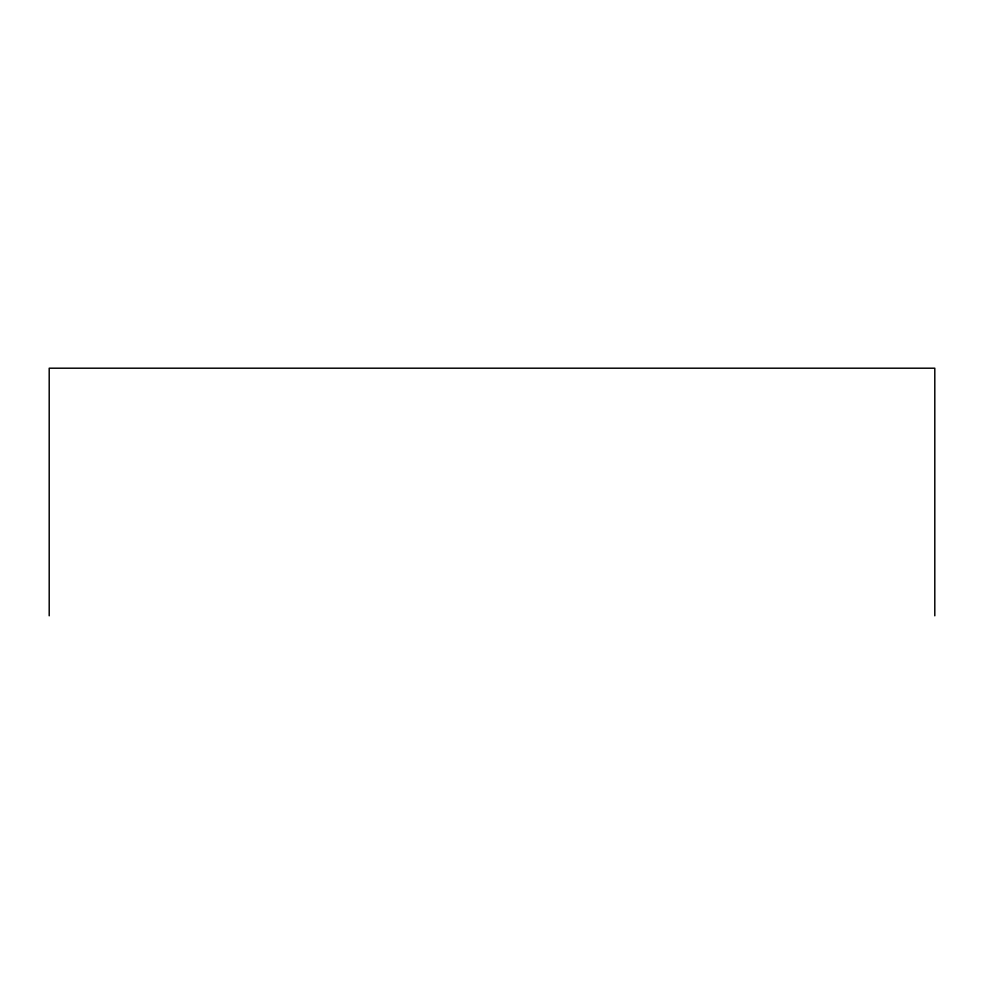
<?xml version="1.0" encoding="UTF-8"?>
<svg xmlns="http://www.w3.org/2000/svg" width="984" height="984" viewBox="0 0 984 984"><rect width="100%" height="100%" fill="white"/><g stroke="black" fill="none" stroke-linecap="round" stroke-linejoin="round"><path stroke-width="1.48" d="M934.8 615.799L934.8 368.201L49.2 368.201L49.2 615.799"/></g></svg>
